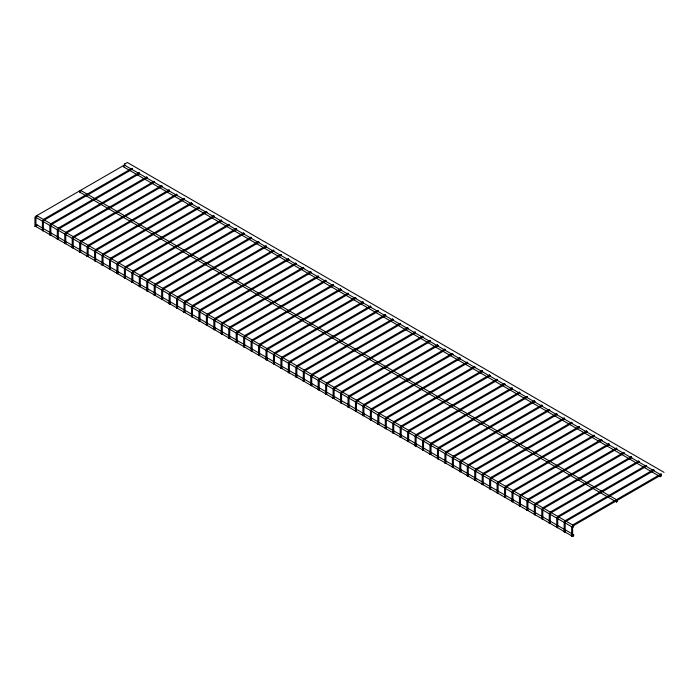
<?xml version="1.0" encoding="UTF-8"?>
<svg xmlns="http://www.w3.org/2000/svg" width="699" height="699" viewBox="0 0 699 699"><rect width="100%" height="100%" fill="white"/><g stroke="black" fill="none" stroke-linecap="round" stroke-linejoin="round"><path stroke-width="1.05" d="M131.779 168.407L132.268 169.263L131.779 168.407L43.583 219.329L42.403 221.365L42.403 230.653L43.39 230.653L43.39 221.478L44.177 220.133L132.268 169.263M139.127 172.941L139.721 173.57L51.63 224.431L50.844 225.786L50.844 234.951L49.856 234.951L49.856 225.672L51.036 223.636L139.232 172.714M146.685 177.013L147.183 177.869L146.685 177.013L58.489 227.935L57.309 229.971L57.309 239.259L58.297 239.259L58.297 230.085L59.083 228.739L147.183 177.869M154.138 181.321L154.636 182.177L154.138 181.321L65.942 232.243L64.762 234.279L64.762 243.558L65.758 243.558L65.758 234.392L66.536 233.038L154.636 182.177M161.591 185.619L162.089 186.476L161.591 185.619L73.395 236.542L72.215 238.577L72.215 247.865L73.212 247.865L73.212 238.691L73.989 237.345L162.089 186.476M169.044 189.927L169.542 190.783L169.044 189.927L80.848 240.849L79.677 242.885L79.677 252.164L80.665 252.164L80.665 242.999L81.442 241.644L169.542 190.783M176.498 194.235L176.996 195.082L176.498 194.235L88.301 245.148L87.13 247.193L87.13 256.472L88.118 256.472L88.118 247.306L88.895 245.952L176.996 195.082M183.951 198.533L184.449 199.39L183.951 198.533L95.754 249.456L94.583 251.491L94.583 260.771L95.571 260.771L95.571 251.605L96.348 250.251L184.449 199.39M191.412 202.841L191.902 203.697L191.412 202.841L103.216 253.754L102.037 255.799L102.037 265.078L103.024 265.078L103.024 255.913L103.802 254.558L191.902 203.697M198.865 207.14L199.355 207.996L198.865 207.14L110.669 258.062L109.49 260.098L109.49 269.377L110.477 269.377L110.477 260.211L111.255 258.857L199.355 207.996M206.319 211.448L206.808 212.304L206.319 211.448L118.122 262.361L116.943 264.405L116.943 273.685L117.93 273.685L117.93 264.519L118.716 263.165L206.808 212.304M213.772 215.746L214.261 216.603L213.772 215.746L125.575 266.668L124.396 268.704L124.396 277.992L125.383 277.992L125.383 268.818L126.17 267.464L214.261 216.603M221.225 220.054L221.723 220.91L221.225 220.054L133.028 270.967L131.849 273.012L131.849 282.291L132.836 282.291L132.836 273.126L133.623 271.771L221.723 220.91M228.678 224.353L229.176 225.209L228.678 224.353L140.482 275.275L139.302 277.311L139.302 286.599L140.289 286.599L140.289 277.424L141.076 276.07L229.176 225.209M236.131 228.66L236.629 229.517L236.131 228.66L147.935 279.583L146.755 281.618L146.755 290.898L147.751 290.898L147.751 281.732L148.529 280.378L236.629 229.517M243.584 232.959L244.082 233.816L243.584 232.959L155.388 283.881L154.217 285.917L154.217 295.205L155.204 295.205L155.204 286.031L155.982 284.685L244.082 233.816M251.037 237.267L251.535 238.123L251.037 237.267L162.841 288.189L161.67 290.225L161.67 299.504L162.657 299.504L162.657 290.338L163.435 288.984L251.535 238.123M258.49 241.566L258.988 242.422L258.49 241.566L170.294 292.488L169.123 294.524L169.123 303.812L170.11 303.812L170.11 294.637L170.888 293.292L258.988 242.422M265.952 245.873L266.441 246.73L265.952 245.873L177.756 296.795L176.576 298.831L176.576 308.11L177.563 308.11L177.563 298.945L178.341 297.591L266.441 246.73M273.405 250.172L273.894 251.028L273.405 250.172L185.209 301.094L184.029 303.13L184.029 312.418L185.017 312.418L185.017 303.244L185.794 301.898L273.894 251.028M280.858 254.48L281.348 255.336L280.858 254.48L192.662 305.402L191.482 307.438L191.482 316.717L192.47 316.717L192.47 307.551L193.256 306.197L281.348 255.336M288.311 258.787L288.801 259.635L288.311 258.787L200.115 309.701L198.935 311.745L198.935 321.024L199.923 321.024L199.923 311.85L200.709 310.505L288.801 259.635M295.764 263.086L296.262 263.942L295.764 263.086L207.568 314.008L206.388 316.044L206.388 325.323L207.376 325.323L207.376 316.158L208.162 314.803L296.262 263.942M303.217 267.394L303.716 268.25L303.217 267.394L215.021 318.307L213.842 320.352L213.842 329.631L214.829 329.631L214.829 320.465L215.615 319.111L303.716 268.25M310.671 271.693L311.169 272.549L310.671 271.693L222.474 322.615L221.295 324.651L221.295 333.93L222.291 333.93L222.291 324.764L223.068 323.41L311.169 272.549M318.124 276L318.622 276.856L318.124 276L229.927 326.914L228.756 328.958L228.756 338.237L229.744 338.237L229.744 329.072L230.521 327.717L318.622 276.856M325.577 280.299L326.075 281.155L325.577 280.299L237.38 331.221L236.21 333.257L236.21 342.536L237.197 342.536L237.197 333.371L237.975 332.016L326.075 281.155M333.03 284.607L333.528 285.463L333.03 284.607L244.833 335.52L243.663 337.565L243.663 346.844L244.65 346.844L244.65 337.678L245.428 336.324L333.528 285.463M340.492 288.905L340.981 289.762L340.492 288.905L252.295 339.828L251.116 341.863L251.116 351.151L252.103 351.151L252.103 341.977L252.881 340.623L340.981 289.762M347.945 293.213L348.434 294.069L347.945 293.213L259.748 344.135L258.569 346.171L258.569 355.45L259.556 355.45L259.556 346.285L260.334 344.93L348.434 294.069M355.398 297.512L355.887 298.368L355.398 297.512L267.201 348.434L266.022 350.47L266.022 359.758L267.009 359.758L267.009 350.583L267.796 349.238L355.887 298.368M362.851 301.819L363.34 302.676L362.851 301.819L274.655 352.742L273.475 354.777L273.475 364.057L274.462 364.057L274.462 354.891L275.249 353.537L363.34 302.676M370.304 306.118L370.802 306.975L370.304 306.118L282.108 357.04L280.928 359.076L280.928 368.364L281.915 368.364L281.915 359.19L282.702 357.844L370.802 306.975M377.757 310.426L378.255 311.282L377.757 310.426L289.561 361.348L288.381 363.384L288.381 372.663L289.369 372.663L289.369 363.497L290.155 362.143L378.255 311.282M385.21 314.725L385.708 315.581L385.21 314.725L297.014 365.647L295.834 367.683L295.834 376.971L296.83 376.971L296.83 367.796L297.608 366.451L385.708 315.581M392.663 319.032L393.161 319.889L392.663 319.032L304.467 369.954L303.296 371.99L303.296 381.27L304.283 381.27L304.283 372.104L305.061 370.75L393.161 319.889M400.116 323.331L400.614 324.187L400.116 323.331L311.92 374.253L310.749 376.289L310.749 385.577L311.737 385.577L311.737 376.403L312.514 375.057L400.614 324.187M407.569 327.639L408.067 328.495L407.569 327.639L319.373 378.561L318.202 380.597L318.202 389.876L319.19 389.876L319.19 380.71L319.967 379.356L408.067 328.495M415.031 331.946L415.521 332.803L415.031 331.946L326.835 382.86L325.655 384.904L325.655 394.184L326.643 394.184L326.643 385.018L327.42 383.664L415.521 332.803M422.484 336.245L422.974 337.101L422.484 336.245L334.288 387.167L333.108 389.203L333.108 398.482L334.096 398.482L334.096 389.317L334.873 387.962L422.974 337.101M429.937 340.553L430.427 341.409L429.937 340.553L341.741 391.466L340.562 393.511L340.562 402.79L341.549 402.79L341.549 393.624L342.335 392.27L430.427 341.409M437.391 344.852L437.88 345.708L437.391 344.852L349.194 395.774L348.015 397.81L348.015 407.089L349.002 407.089L349.002 397.923L349.788 396.569L437.88 345.708M444.844 349.159L445.342 350.016L444.844 349.159L356.647 400.073L355.468 402.117L355.468 411.396L356.455 411.396L356.455 402.231L357.241 400.877L445.342 350.016M452.297 353.458L452.795 354.314L452.297 353.458L364.1 404.38L362.921 406.416L362.921 415.704L363.908 415.704L363.908 406.53L364.695 405.175L452.795 354.314M459.75 357.766L460.248 358.622L459.75 357.766L371.553 408.679L370.374 410.724L370.374 420.003L371.37 420.003L371.37 410.837L372.148 409.483L460.248 358.622M467.107 362.292L467.701 362.921L379.601 413.782L378.823 415.136L378.823 424.31L377.836 424.31L377.836 415.023L379.007 412.987L467.203 362.065M474.56 366.599L475.154 367.228L387.054 418.089L386.276 419.444L386.276 428.609L385.289 428.609L385.289 419.33L386.46 417.294L474.656 366.372M482.109 370.671L482.607 371.527L482.109 370.671L393.913 421.593L392.742 423.629L392.742 432.917L393.729 432.917L393.729 423.743L394.507 422.397L482.607 371.527M489.571 374.979L490.06 375.835L489.571 374.979L401.375 425.901L400.195 427.937L400.195 437.216L401.182 437.216L401.182 428.05L401.96 426.696L490.06 375.835M497.024 379.277L497.513 380.134L497.024 379.277L408.828 430.2L407.648 432.235L407.648 441.523L408.635 441.523L408.635 432.349L409.413 431.003L497.513 380.134M504.477 383.585L504.966 384.441L504.477 383.585L416.281 434.507L415.101 436.543L415.101 445.822L416.088 445.822L416.088 436.657L416.866 435.302L504.966 384.441M511.93 387.884L512.419 388.74L511.93 387.884L423.734 438.806L422.554 440.842L422.554 450.13L423.542 450.13L423.542 440.955L424.328 439.61L512.419 388.74M519.383 392.191L519.873 393.048L519.383 392.191L431.187 443.114L430.007 445.149L430.007 454.429L430.995 454.429L430.995 445.263L431.781 443.909L519.873 393.048M526.836 396.499L527.334 397.347L526.836 396.499L438.64 447.412L437.46 449.457L437.46 458.736L438.448 458.736L438.448 449.571L439.234 448.216L527.334 397.347M534.289 400.798L534.787 401.654L534.289 400.798L446.093 451.72L444.913 453.756L444.913 463.035L445.91 463.035L445.91 453.869L446.687 452.515L534.787 401.654M541.742 405.105L542.241 405.962L541.742 405.105L453.546 456.019L452.375 458.063L452.375 467.343L453.363 467.343L453.363 458.177L454.14 456.823L542.241 405.962M549.196 409.404L549.694 410.261L549.196 409.404L460.999 460.326L459.828 462.362L459.828 471.642L460.816 471.642L460.816 462.476L461.593 461.122L549.694 410.261M556.649 413.712L557.147 414.568L556.649 413.712L468.452 464.625L467.281 466.67L467.281 475.949L468.269 475.949L468.269 466.783L469.046 465.429L557.147 414.568M564.11 418.011L564.6 418.867L564.11 418.011L475.905 468.933L474.735 470.969L474.735 480.257L475.722 480.257L475.722 471.082L476.5 469.728L564.6 418.867M571.564 422.318L572.053 423.175L571.564 422.318L483.367 473.232L482.188 475.276L482.188 484.556L483.175 484.556L483.175 475.39L483.953 474.036L572.053 423.175M579.017 426.617L579.506 427.473L579.017 426.617L490.82 477.539L489.641 479.575L489.641 488.863L490.628 488.863L490.628 479.689L491.406 478.334L579.506 427.473M586.47 430.925L586.959 431.781L586.47 430.925L498.273 481.847L497.094 483.883L497.094 493.162L498.081 493.162L498.081 483.996L498.868 482.642L586.959 431.781M593.923 435.224L594.412 436.08L593.923 435.224L505.726 486.146L504.547 488.182L504.547 497.47L505.534 497.47L505.534 488.295L506.321 486.95L594.412 436.08M601.376 439.531L601.874 440.387L601.376 439.531L513.18 490.453L512 492.489L512 501.768L512.987 501.768L512.987 492.603L513.774 491.248L601.874 440.387M608.829 443.83L609.327 444.686L608.829 443.83L520.633 494.752L519.453 496.788L519.453 506.076L520.449 506.076L520.449 496.902L521.227 495.556L609.327 444.686M616.282 448.138L616.78 448.994L616.282 448.138L528.086 499.06L526.915 501.096L526.915 510.375L527.902 510.375L527.902 501.209L528.68 499.855L616.78 448.994M623.735 452.436L624.233 453.293L623.735 452.436L535.539 503.359L534.368 505.394L534.368 514.682L535.355 514.682L535.355 505.508L536.133 504.162L624.233 453.293M631.188 456.744L631.686 457.6L631.188 456.744L542.992 507.666L541.821 509.702L541.821 518.981L542.808 518.981L542.808 509.816L543.586 508.461L631.686 457.6M638.65 461.052L639.139 461.899L638.65 461.052L550.445 511.965L549.274 514.01L549.274 523.289L550.262 523.289L550.262 514.123L551.039 512.769L639.139 461.899M646.103 465.351L646.592 466.207L646.103 465.351L557.907 516.273L556.727 518.309L556.727 527.588L557.715 527.588L557.715 518.422L558.492 517.068L646.592 466.207M653.556 469.658L654.046 470.514L653.556 469.658L565.36 520.572L564.18 522.616L564.18 531.895L565.168 531.895L565.168 522.73L565.945 521.375L654.046 470.514M661.009 473.957L661.499 474.813L661.009 473.957L572.813 524.879M34.95 226.345L35.937 226.345L34.95 226.345L34.95 217.066M42.403 230.653L43.39 230.653M49.856 234.951L50.844 234.951M57.309 239.259L58.297 239.259M64.762 243.558L65.758 243.558M79.677 252.164L80.665 252.164M87.13 256.472L88.118 256.472M94.583 260.771L95.571 260.771M102.037 265.078L103.024 265.078M109.49 269.377L110.477 269.377M124.396 277.992L125.383 277.992M131.849 282.291L132.836 282.291M139.302 286.599L140.289 286.599M146.755 290.898L147.751 290.898M154.217 295.205L155.204 295.205M169.123 303.812L170.11 303.812M176.576 308.11L177.563 308.11M184.029 312.418L185.017 312.418M191.482 316.717L192.47 316.717M198.935 321.024L199.923 321.024M213.842 329.631L214.829 329.631M221.295 333.93L222.291 333.93M228.756 338.237L229.744 338.237M236.21 342.536L237.197 342.536M243.663 346.844L244.65 346.844M258.569 355.45L259.556 355.45M266.022 359.758L267.009 359.758M280.928 368.364L281.915 368.364M288.381 372.663L289.369 372.663M295.834 376.971L296.83 376.971M303.296 381.27L304.283 381.27M310.749 385.577L311.737 385.577M325.655 394.184L326.643 394.184M333.108 398.482L334.096 398.482M340.562 402.79L341.549 402.79M348.015 407.089L349.002 407.089M355.468 411.396L356.455 411.396M370.374 420.003L371.37 420.003M377.836 424.31L378.823 424.31M385.289 428.609L386.276 428.609M392.742 432.917L393.729 432.917M400.195 437.216L401.182 437.216M415.101 445.822L416.088 445.822M422.554 450.13L423.542 450.13M430.007 454.429L430.995 454.429M437.46 458.736L438.448 458.736M444.913 463.035L445.91 463.035M459.828 471.642L460.816 471.642M467.281 475.949L468.269 475.949M474.735 480.257L475.722 480.257M482.188 484.556L483.175 484.556M489.641 488.863L490.628 488.863M504.547 497.47L505.534 497.47M519.453 506.076L520.449 506.076M526.915 510.375L527.902 510.375M534.368 514.682L535.355 514.682M549.274 523.289L550.262 523.289M564.18 531.895L565.168 531.895M571.633 536.194L572.621 536.194L571.633 536.194L571.633 526.915M124.571 164.134L124.815 164.964L124.326 164.108L127.367 162.518L664.05 472.367M35.999 216.078L124.571 164.938M573.407 525.674L661.499 474.813M123.583 166.886L660.267 476.735L661.254 476.168L661.254 475.023L124.571 165.174L123.373 166.432L124.073 166.834M80.778 190.46L79.791 191.028L79.791 192.173L616.474 502.022L617.462 501.454L617.462 500.309L80.778 190.46L80.979 190.906M79.791 192.173L80.28 192.12M572.726 525.045L36.986 215.738L35.999 216.314L35.999 217.45L572.682 527.299L573.669 526.731L573.669 525.596L572.682 526.164L572.682 527.299M35.999 217.45L36.497 217.406M36.986 224.886L35.999 225.454L35.999 226.598L572.682 536.448L573.669 535.88L573.669 534.735L36.986 224.886L37.187 225.34M35.999 226.598L36.497 226.546M661.254 475.023L660.267 475.6L660.267 476.735M617.462 500.309L616.474 500.877L616.474 502.022M573.669 534.735L572.682 535.312L572.682 536.448M467.701 362.921L467.203 362.641M36.986 215.738L37.187 216.192M572.621 527.029L572.621 536.194M35.937 217.179L35.937 226.345"/></g></svg>
